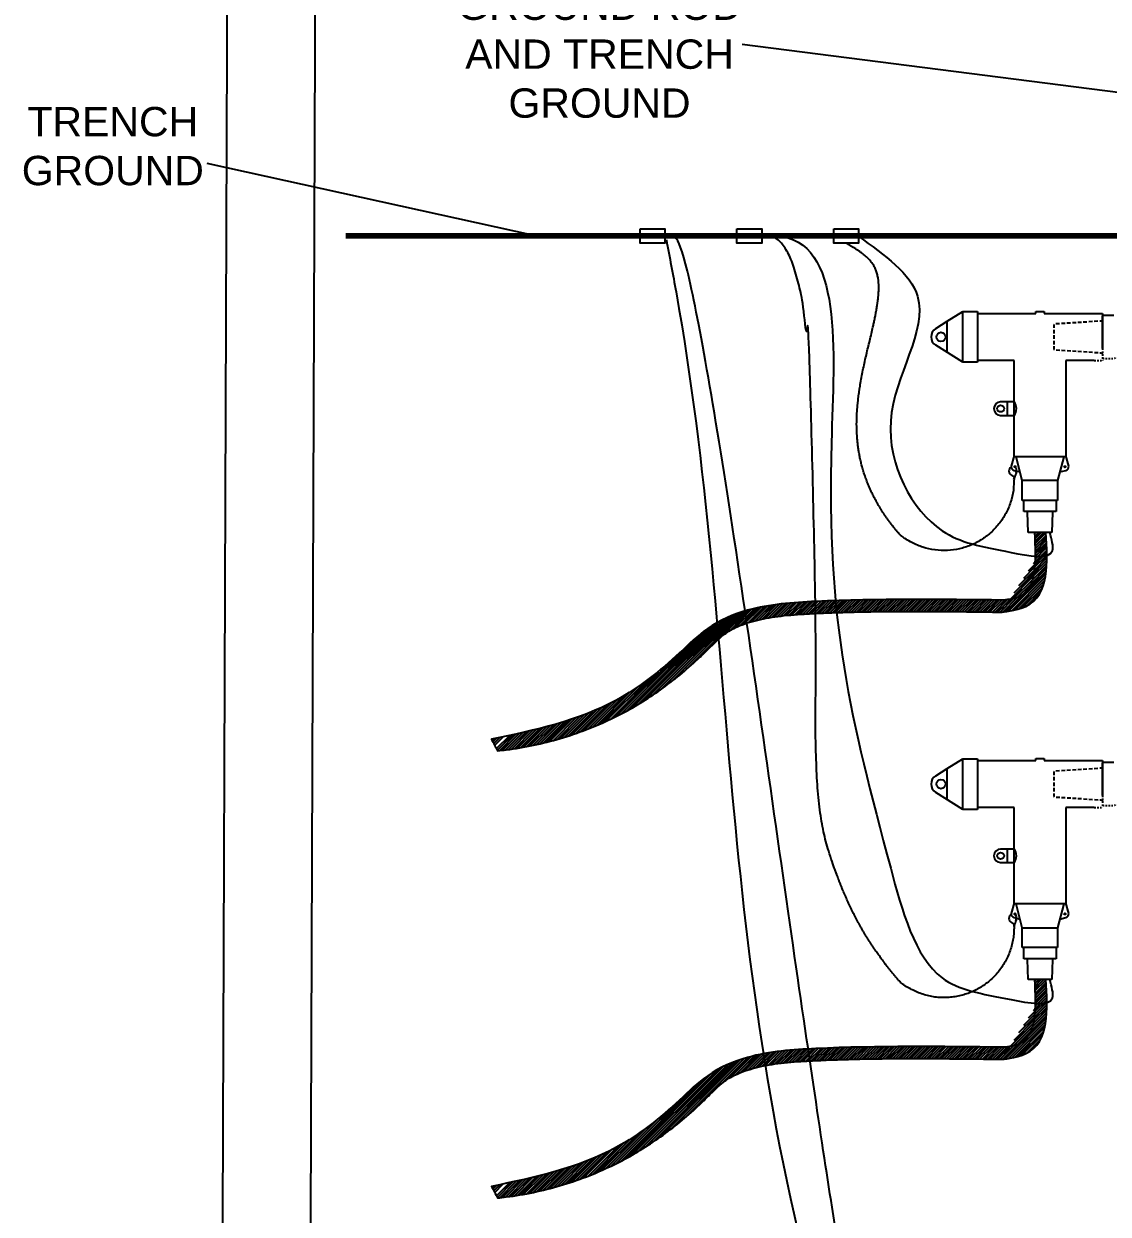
# Model space of a CAD drawing. Header units: feet. Extents: x -689 to 11593, y -511 to 1546.
# Drawn here: x 1526.6 to 1600.5, y 182.1 to 263.2 of the extents above; entities that cross this region are included whole.
import ezdxf

# ---------------------------------------------------------------- set-up
doc = ezdxf.new("R2010")
doc.units = ezdxf.units.FT
doc.header["$MEASUREMENT"] = 0
doc.linetypes.add('HIDDEN', pattern=[0.375, 0.25, -0.125])
for name, color, linetype in [('CABLE', 2, 'Continuous'), ('E-DETL', 7, 'Continuous'), ('E-EQPM-ENCL', 8, 'Continuous'), ('E-EQPM-HRDW', 16, 'Continuous'), ('E-GRND', 3, 'Continuous'), ('G-TEXT', 7, 'Continuous')]:
    doc.layers.add(name, color=color, linetype=linetype)
doc.layers.add('G-ANNO-NONPLOT', color=181, linetype='Continuous', plot=False)
doc.styles.add('NEI-A', font='arial.ttf')
pattern_1 = [(45, (-6020180.975488731, -2130859.753674123), (-0.08750446417183527, 0.08750446417183527), [])]
pattern_2 = [(45, (-6020180.975488731, -2130890.232746946), (-0.08750446417183527, 0.08750446417183527), [])]

msp = doc.modelspace()

# ---------------------------------------------------------------- hatches: boundary and pattern name
at = {"layer": 'G-ANNO-NONPLOT', "true_color": 0xf8d731}
h = msp.add_hatch(dxfattribs=at)
h.set_pattern_fill('ANSI31', color=40, scale=0.9900000000000001)
h.set_pattern_definition(pattern_1)
edge = h.paths.add_edge_path()
edge.add_arc((1594.592562621459, 230.7346349619329), 3.371146855893491, 285.8633962950907, 300.136237764928)
edge.add_spline(control_points=[(1596.285073254257, 227.8191523463465), (1596.374553921632, 226.0011328938417), (1596.317898937501, 223.3675587112084), (1593.22839052882, 223.131291358266), (1593.22839052882, 223.131291358266)], knot_values=[83.43145569272993, 83.43145569272993, 83.43145569272993, 83.43145569272993, 87.87574356637529, 89.95647029016055, 89.95647029016055, 89.95647029016055, 89.95647029016055], weights=[1, 1, 1, 1, 1], degree=3, periodic=0)
edge.add_spline(control_points=[(1593.22839052882, 223.131291358266), (1592.816317945719, 223.1365780015476), (1592.404703182168, 223.1418586438522), (1589.932204023004, 223.1722069070674), (1587.882328579202, 223.1915512438864), (1584.82432989683, 223.1694118743762), (1583.807798948139, 223.1535212574527), (1582.287127235904, 223.1117753759027), (1581.780923758633, 223.09487600578), (1580.769871994853, 223.0542624150403), (1580.262073072605, 223.0314581487328), (1579.149147492833, 222.9650803073309), (1578.54998447001, 222.9155328939669), (1577.437484904192, 222.7682674643584), (1576.921507413499, 222.6735197613016), (1575.934831897728, 222.4189925906248), (1575.477552006952, 222.2613230948336), (1574.928059355356, 222.001002298668), (1574.777862342075, 221.9197864960879), (1574.503735053353, 221.7505846684799), (1574.385277420282, 221.6667746603489), (1574.100969449617, 221.4395314487629), (1573.939474441111, 221.2962302416563), (1573.587754434906, 220.9640597742982), (1573.397662252188, 220.7753278636374), (1572.981912043877, 220.3645881377161), (1572.751308329403, 220.1399245681241), (1571.722637889907, 219.1803035340272), (1570.876481902786, 218.4835612182505), (1569.08492610883, 217.2076638359576), (1568.135970876552, 216.627774794586), (1566.425862414762, 215.7516043744981), (1565.684158220887, 215.4202313572168), (1563.754455598071, 214.6757901101373), (1562.545170876198, 214.3177802674472), (1560.701921455562, 213.929895977024), (1560.082607646473, 213.8254847745411), (1559.263977153227, 213.7218958628364), (1559.066899240948, 213.6997318901122), (1558.869950233027, 213.6801402228884)], knot_values=[0, 0, 0, 0, 1.248940863479177, 1.248940863479177, 7.510492271591446, 7.510492271591446, 10.64126797564758, 10.64126797564758, 12.20665582767566, 12.20665582767566, 13.77204367970373, 13.77204367970373, 15.77184317922644, 15.77184317922644, 17.66237193590699, 17.66237193590699, 19.55290069258755, 19.55290069258755, 20.34553650617276, 20.34553650617276, 21.13817231975798, 21.13817231975798, 21.99962579107284, 21.99962579107284, 22.86179158790927, 22.86179158790927, 23.72395738474571, 23.72395738474571, 26.70471573263455, 26.70471573263455, 29.68547408052339, 29.68547408052339, 31.86214855415614, 31.86214855415614, 35.23481619579239, 35.23481619579239, 36.92115001661051, 36.92115001661051, 37.45383673220445, 37.45383673220445, 37.45383673220445, 37.45383673220445], weights=[1, 1, 1, 1, 1, 1, 1, 1, 1, 1, 1, 1, 1, 1, 1, 1, 1, 1, 1, 1, 1, 1, 1, 1, 1, 1, 1, 1, 1, 1, 1, 1, 1, 1, 1, 1, 1, 1, 1, 1], degree=3, periodic=0)
edge.add_spline(control_points=[(1558.869950233027, 213.6801402228884), (1558.732120259665, 213.9405574896373), (1558.594290288165, 214.2009747563861), (1558.456460316665, 214.4613920222037)], knot_values=[37.45383673220445, 37.45383673220445, 37.45383673220445, 37.45383673220445, 38.45383673220445, 38.45383673220445, 38.45383673220445, 38.45383673220445], weights=[1, 1, 1, 1], degree=3, periodic=0)
edge.add_spline(control_points=[(1558.456460316665, 214.4613920222037), (1561.417939642444, 215.0901436912827), (1566.163191942498, 216.0976081951521), (1570.620045376942, 219.6580545012839), (1573.236960186623, 222.2355460347608), (1576.410556741059, 223.6113238907419), (1583.253351839259, 224.0776185905561), (1589.087216956541, 224.0032619358972), (1593.349758219905, 223.9489328931086)], knot_values=[38.45383673220445, 38.45383673220445, 38.45383673220445, 38.45383673220445, 47.46530847609966, 52.8931430027568, 55.44213900193881, 58.48591759060378, 63.24841332338417, 76.16766898730667, 76.16766898730667, 76.16766898730667, 76.16766898730667], weights=[1, 1, 1, 1, 1, 1, 1, 1, 1], degree=3, periodic=0)
edge.add_spline(control_points=[(1593.349758219905, 223.9489328931086), (1593.716311602853, 223.9922929061577), (1595.378428309225, 224.1889065667056), (1595.549261206761, 225.9460506043397), (1595.514047913253, 227.4918744126335)], knot_values=[76.16766898730667, 76.16766898730667, 76.16766898730667, 76.16766898730667, 77.22583108524645, 80.96584840572132, 80.96584840572132, 80.96584840572132, 80.96584840572132], weights=[1, 1, 1, 1, 1], degree=3, periodic=0)
edge = h.paths.add_edge_path()
edge.add_spline(control_points=[(1595.514047912322, 227.4918744126335), (1595.506010693498, 227.8446992738172), (1595.489202101715, 228.206702798605), (1595.472393510863, 228.568706322927)], knot_values=[80.96584840608911, 80.96584840608911, 80.96584840608911, 80.96584840608911, 81.81948456108434, 81.81948456108434, 81.81948456108434, 81.81948456108434], weights=[1, 1, 1, 1], degree=3, periodic=0)
edge.add_spline(control_points=[(1595.472393510863, 228.568706322927), (1595.547714014538, 228.568706322927), (1595.623034518212, 228.568706322927), (1595.698355021887, 228.568706322927)], knot_values=[81.81948456108434, 81.81948456108434, 81.81948456108434, 81.81948456108434, 82.11226807174496, 82.11226807174496, 82.11226807174496, 82.11226807174496], weights=[1, 1, 1, 1], degree=3, periodic=0)
edge.add_spline(control_points=[(1595.698355021887, 228.568706322927), (1595.777017208748, 228.568706322927), (1595.855679394677, 228.568706322927), (1595.93434158247, 228.568706322927)], knot_values=[82.11226807174496, 82.11226807174496, 82.11226807174496, 82.11226807174496, 82.4180412693049, 82.4180412693049, 82.4180412693049, 82.4180412693049], weights=[1, 1, 1, 1], degree=3, periodic=0)
edge.add_spline(control_points=[(1595.93434158247, 228.568706322927), (1595.973672676831, 228.568706322927), (1596.013003770262, 228.568706322927), (1596.052334862761, 228.568706322927)], knot_values=[82.4180412693049, 82.4180412693049, 82.4180412693049, 82.4180412693049, 82.57092786788061, 82.57092786788061, 82.57092786788061, 82.57092786788061], weights=[1, 1, 1, 1], degree=3, periodic=0)
edge.add_spline(control_points=[(1596.052334862761, 228.568706322927), (1596.084120643325, 228.568706322927), (1596.115906422958, 228.568706322927), (1596.147692204453, 228.568706322927)], knot_values=[82.57092786788061, 82.57092786788061, 82.57092786788061, 82.57092786788061, 82.69448456108434, 82.69448456108434, 82.69448456108434, 82.69448456108434], weights=[1, 1, 1, 1], degree=3, periodic=0)
edge.add_spline(control_points=[(1596.147692204453, 228.568706322927), (1596.163770745508, 228.568706322927), (1596.179849285632, 228.568706322927), (1596.195927826688, 228.568706322927)], knot_values=[82.69448456108434, 82.69448456108434, 82.69448456108434, 82.69448456108434, 82.75698456108434, 82.75698456108434, 82.75698456108434, 82.75698456108434], weights=[1, 1, 1, 1], degree=3, periodic=0)
edge.add_spline(control_points=[(1596.195927826688, 228.568706322927), (1596.203967096284, 228.568706322927), (1596.212006367743, 228.568706322927), (1596.220045637339, 228.568706322927)], knot_values=[82.75698456108434, 82.75698456108434, 82.75698456108434, 82.75698456108434, 82.78823456108434, 82.78823456108434, 82.78823456108434, 82.78823456108434], weights=[1, 1, 1, 1], degree=3, periodic=0)
edge.add_spline(control_points=[(1596.220045637339, 228.568706322927), (1596.224065274, 228.568706322927), (1596.228084908798, 228.568706322927), (1596.232104543597, 228.568706322927)], knot_values=[82.78823456108434, 82.78823456108434, 82.78823456108434, 82.78823456108434, 82.80385956108434, 82.80385956108434, 82.80385956108434, 82.80385956108434], weights=[1, 1, 1, 1], degree=3, periodic=0)
edge.add_spline(control_points=[(1596.244161976501, 228.568706322927), (1596.244162467308, 228.568706322927), (1596.244162958115, 228.568706322927), (1596.244163448922, 228.568706322927), (1596.258002271876, 228.3202887540683), (1596.272751913406, 228.0694906353019), (1596.285073254257, 227.8191523463465)], knot_values=[82.8194826537357, 82.8194826537357, 82.8194826537357, 82.8194826537357, 82.81948456108434, 82.81948456108434, 82.81948456108434, 83.43145569272993, 83.43145569272993, 83.43145569272993, 83.43145569272993], weights=[1, 1, 1, 1, 1, 1, 1], degree=3, periodic=0)
edge.add_spline(control_points=[(1596.285073254257, 227.8191523463465), (1596.374553921632, 226.0011328938417), (1596.317898937501, 223.3675587112084), (1593.22839052882, 223.131291358266), (1593.22839052882, 223.131291358266)], knot_values=[83.43145569272993, 83.43145569272993, 83.43145569272993, 83.43145569272993, 87.87574356637529, 89.95647029016055, 89.95647029016055, 89.95647029016055, 89.95647029016055], weights=[1, 1, 1, 1, 1], degree=3, periodic=0)
edge.add_arc((1594.592562621459, 230.7346349619329), 3.371146855971749, 285.8633962778754, 300.13623776492796, ccw=False)
h = msp.add_hatch(dxfattribs=at)
h.set_pattern_fill('ANSI31', color=40, scale=0.9900000000000001)
h.set_pattern_definition(pattern_1)
edge = h.paths.add_edge_path()
edge.add_spline(control_points=[(1596.285073254257, 227.8191523463465), (1596.374553921632, 226.0011328938417), (1596.317898937501, 223.3675587112084), (1593.22839052882, 223.131291358266), (1593.22839052882, 223.131291358266)], knot_values=[83.43145569272993, 83.43145569272993, 83.43145569272993, 83.43145569272993, 87.87574356637529, 89.95647029016055, 89.95647029016055, 89.95647029016055, 89.95647029016055], weights=[1, 1, 1, 1, 1], degree=3, periodic=0)
edge.add_spline(control_points=[(1593.22839052882, 223.131291358266), (1592.816317945719, 223.1365780015476), (1592.404703182168, 223.1418586438522), (1589.932204023004, 223.1722069070674), (1587.882328579202, 223.1915512438864), (1584.82432989683, 223.1694118743762), (1583.807798948139, 223.1535212574527), (1582.287127235904, 223.1117753759027), (1581.780923758633, 223.09487600578), (1580.769871994853, 223.0542624150403), (1580.262073072605, 223.0314581487328), (1579.149147492833, 222.9650803073309), (1578.54998447001, 222.9155328939669), (1577.437484904192, 222.7682674643584), (1576.921507413499, 222.6735197613016), (1575.934831897728, 222.4189925906248), (1575.477552006952, 222.2613230948336), (1574.928059355356, 222.001002298668), (1574.777862342075, 221.9197864960879), (1574.503735053353, 221.7505846684799), (1574.385277420282, 221.6667746603489), (1574.100969449617, 221.4395314487629), (1573.939474441111, 221.2962302416563), (1573.587754434906, 220.9640597742982), (1573.397662252188, 220.7753278636374), (1572.981912043877, 220.3645881377161), (1572.751308329403, 220.1399245681241), (1571.722637889907, 219.1803035340272), (1570.876481902786, 218.4835612182505), (1569.08492610883, 217.2076638359576), (1568.135970876552, 216.627774794586), (1566.425862414762, 215.7516043744981), (1565.684158220887, 215.4202313572168), (1563.754455598071, 214.6757901101373), (1562.545170876198, 214.3177802674472), (1560.701921455562, 213.929895977024), (1560.082607646473, 213.8254847745411), (1559.263977153227, 213.7218958628364), (1559.066899240948, 213.6997318901122), (1558.869950233027, 213.6801402228884)], knot_values=[0, 0, 0, 0, 1.248940863479177, 1.248940863479177, 7.510492271591446, 7.510492271591446, 10.64126797564758, 10.64126797564758, 12.20665582767566, 12.20665582767566, 13.77204367970373, 13.77204367970373, 15.77184317922644, 15.77184317922644, 17.66237193590699, 17.66237193590699, 19.55290069258755, 19.55290069258755, 20.34553650617276, 20.34553650617276, 21.13817231975798, 21.13817231975798, 21.99962579107284, 21.99962579107284, 22.86179158790927, 22.86179158790927, 23.72395738474571, 23.72395738474571, 26.70471573263455, 26.70471573263455, 29.68547408052339, 29.68547408052339, 31.86214855415614, 31.86214855415614, 35.23481619579239, 35.23481619579239, 36.92115001661051, 36.92115001661051, 37.45383673220445, 37.45383673220445, 37.45383673220445, 37.45383673220445], weights=[1, 1, 1, 1, 1, 1, 1, 1, 1, 1, 1, 1, 1, 1, 1, 1, 1, 1, 1, 1, 1, 1, 1, 1, 1, 1, 1, 1, 1, 1, 1, 1, 1, 1, 1, 1, 1, 1, 1, 1], degree=3, periodic=0)
edge.add_spline(control_points=[(1558.869950233027, 213.6801402228884), (1558.732120259665, 213.9405574896373), (1558.594290288165, 214.2009747563861), (1558.456460316665, 214.4613920222037)], knot_values=[37.45383673220445, 37.45383673220445, 37.45383673220445, 37.45383673220445, 38.45383673220445, 38.45383673220445, 38.45383673220445, 38.45383673220445], weights=[1, 1, 1, 1], degree=3, periodic=0)
edge.add_spline(control_points=[(1558.456460316665, 214.4613920222037), (1561.417939642444, 215.0901436912827), (1566.163191942498, 216.0976081951521), (1570.620045376942, 219.6580545012839), (1573.225417477079, 222.2470849514939), (1576.410556741059, 223.6113238907419), (1583.253351839259, 224.0776185905561), (1589.087216956541, 224.0032619358972), (1593.349758219905, 223.9489328931086)], knot_values=[38.45383673220445, 38.45383673220445, 38.45383673220445, 38.45383673220445, 47.46530847609966, 52.8931430027568, 55.44213900193881, 58.48591759060378, 63.24841332338417, 76.16766898730667, 76.16766898730667, 76.16766898730667, 76.16766898730667], weights=[1, 1, 1, 1, 1, 1, 1, 1, 1], degree=3, periodic=0)
edge.add_spline(control_points=[(1593.349758219905, 223.9489328931086), (1593.716311602853, 223.9922929061577), (1595.378428309225, 224.1889065667056), (1595.549261206761, 225.9460506043397), (1595.514047912322, 227.4918744126335)], knot_values=[76.16766898730667, 76.16766898730667, 76.16766898730667, 76.16766898730667, 77.22583108524645, 80.96584840608911, 80.96584840608911, 80.96584840608911, 80.96584840608911], weights=[1, 1, 1, 1, 1], degree=3, periodic=0)
edge.add_arc((1594.592562621459, 230.7346349619329), 3.371146855908663, 285.8633962778754, 300.136237764928)
h = msp.add_hatch(dxfattribs=at)
h.set_pattern_fill('ANSI31', color=40, scale=0.9900000000000001)
h.set_pattern_definition(pattern_2)
edge = h.paths.add_edge_path()
edge.add_arc((1594.592562621459, 200.2555621387437), 3.371146855893491, 285.8633962950907, 300.136237764928)
edge.add_spline(control_points=[(1596.285073254257, 197.3400795231573), (1596.374553921632, 195.5220600706525), (1596.317898937501, 192.8884858880192), (1593.22839052882, 192.6522185350768), (1593.22839052882, 192.6522185350768)], knot_values=[83.43145569272993, 83.43145569272993, 83.43145569272993, 83.43145569272993, 87.87574356637529, 89.95647029016055, 89.95647029016055, 89.95647029016055, 89.95647029016055], weights=[1, 1, 1, 1, 1], degree=3, periodic=0)
edge.add_spline(control_points=[(1593.22839052882, 192.6522185350768), (1592.816317945719, 192.6575051783584), (1592.404703182168, 192.662785820663), (1589.932204023004, 192.6931340838782), (1587.882328579202, 192.7124784206972), (1584.82432989683, 192.690339051187), (1583.807798948139, 192.6744484342635), (1582.287127235904, 192.6327025527135), (1581.780923758633, 192.6158031825908), (1580.769871994853, 192.5751895918511), (1580.262073072605, 192.5523853255436), (1579.149147492833, 192.4860074841417), (1578.54998447001, 192.4364600707777), (1577.437484904192, 192.2891946411692), (1576.921507413499, 192.1944469381124), (1575.934831897728, 191.9399197674356), (1575.477552006952, 191.7822502716444), (1574.928059355356, 191.5219294754788), (1574.777862342075, 191.4407136728987), (1574.503735053353, 191.2715118452907), (1574.385277420282, 191.1877018371597), (1574.100969449617, 190.9604586255737), (1573.939474441111, 190.8171574184671), (1573.587754434906, 190.484986951109), (1573.397662252188, 190.2962550404482), (1572.981912043877, 189.8855153145269), (1572.751308329403, 189.6608517449349), (1571.722637889907, 188.701230710838), (1570.876481902786, 188.0044883950613), (1569.08492610883, 186.7285910127684), (1568.135970876552, 186.1487019713968), (1566.425862414762, 185.2725315513089), (1565.684158220887, 184.9411585340276), (1563.754455598071, 184.1967172869481), (1562.545170876198, 183.838707444258), (1560.701921455562, 183.4508231538348), (1560.082607646473, 183.3464119513519), (1559.263977153227, 183.2428230396472), (1559.066899240948, 183.220659066923), (1558.869950233027, 183.2010673996992)], knot_values=[0, 0, 0, 0, 1.248940863479177, 1.248940863479177, 7.510492271591446, 7.510492271591446, 10.64126797564758, 10.64126797564758, 12.20665582767566, 12.20665582767566, 13.77204367970373, 13.77204367970373, 15.77184317922644, 15.77184317922644, 17.66237193590699, 17.66237193590699, 19.55290069258755, 19.55290069258755, 20.34553650617276, 20.34553650617276, 21.13817231975798, 21.13817231975798, 21.99962579107284, 21.99962579107284, 22.86179158790927, 22.86179158790927, 23.72395738474571, 23.72395738474571, 26.70471573263455, 26.70471573263455, 29.68547408052339, 29.68547408052339, 31.86214855415614, 31.86214855415614, 35.23481619579239, 35.23481619579239, 36.92115001661051, 36.92115001661051, 37.45383673220445, 37.45383673220445, 37.45383673220445, 37.45383673220445], weights=[1, 1, 1, 1, 1, 1, 1, 1, 1, 1, 1, 1, 1, 1, 1, 1, 1, 1, 1, 1, 1, 1, 1, 1, 1, 1, 1, 1, 1, 1, 1, 1, 1, 1, 1, 1, 1, 1, 1, 1], degree=3, periodic=0)
edge.add_spline(control_points=[(1558.869950233027, 183.2010673996992), (1558.732120259665, 183.4614846664481), (1558.594290288165, 183.7219019331969), (1558.456460316665, 183.9823191990145)], knot_values=[37.45383673220445, 37.45383673220445, 37.45383673220445, 37.45383673220445, 38.45383673220445, 38.45383673220445, 38.45383673220445, 38.45383673220445], weights=[1, 1, 1, 1], degree=3, periodic=0)
edge.add_spline(control_points=[(1558.456460316665, 183.9823191990145), (1561.417939642444, 184.6110708680935), (1566.163191942498, 185.6185353719629), (1570.620045376942, 189.1789816780947), (1573.236960186623, 191.7564732115716), (1576.410556741059, 193.1322510675527), (1583.253351839259, 193.5985457673669), (1589.087216956541, 193.524189112708), (1593.349758219905, 193.4698600699194)], knot_values=[38.45383673220445, 38.45383673220445, 38.45383673220445, 38.45383673220445, 47.46530847609966, 52.8931430027568, 55.44213900193881, 58.48591759060378, 63.24841332338417, 76.16766898730667, 76.16766898730667, 76.16766898730667, 76.16766898730667], weights=[1, 1, 1, 1, 1, 1, 1, 1, 1], degree=3, periodic=0)
edge.add_spline(control_points=[(1593.349758219905, 193.4698600699194), (1593.716311602853, 193.5132200829685), (1595.378428309225, 193.7098337435164), (1595.549261206761, 195.4669777811505), (1595.514047913253, 197.0128015894443)], knot_values=[76.16766898730667, 76.16766898730667, 76.16766898730667, 76.16766898730667, 77.22583108524645, 80.96584840572132, 80.96584840572132, 80.96584840572132, 80.96584840572132], weights=[1, 1, 1, 1, 1], degree=3, periodic=0)
edge = h.paths.add_edge_path()
edge.add_spline(control_points=[(1595.514047912322, 197.0128015894443), (1595.506010693498, 197.365626450628), (1595.489202101715, 197.7276299754158), (1595.472393510863, 198.0896334997378)], knot_values=[80.96584840608911, 80.96584840608911, 80.96584840608911, 80.96584840608911, 81.81948456108434, 81.81948456108434, 81.81948456108434, 81.81948456108434], weights=[1, 1, 1, 1], degree=3, periodic=0)
edge.add_spline(control_points=[(1595.472393510863, 198.0896334997378), (1595.547714014538, 198.0896334997378), (1595.623034518212, 198.0896334997378), (1595.698355021887, 198.0896334997378)], knot_values=[81.81948456108434, 81.81948456108434, 81.81948456108434, 81.81948456108434, 82.11226807174496, 82.11226807174496, 82.11226807174496, 82.11226807174496], weights=[1, 1, 1, 1], degree=3, periodic=0)
edge.add_spline(control_points=[(1595.698355021887, 198.0896334997378), (1595.777017208748, 198.0896334997378), (1595.855679394677, 198.0896334997378), (1595.93434158247, 198.0896334997378)], knot_values=[82.11226807174496, 82.11226807174496, 82.11226807174496, 82.11226807174496, 82.4180412693049, 82.4180412693049, 82.4180412693049, 82.4180412693049], weights=[1, 1, 1, 1], degree=3, periodic=0)
edge.add_spline(control_points=[(1595.93434158247, 198.0896334997378), (1595.973672676831, 198.0896334997378), (1596.013003770262, 198.0896334997378), (1596.052334862761, 198.0896334997378)], knot_values=[82.4180412693049, 82.4180412693049, 82.4180412693049, 82.4180412693049, 82.57092786788061, 82.57092786788061, 82.57092786788061, 82.57092786788061], weights=[1, 1, 1, 1], degree=3, periodic=0)
edge.add_spline(control_points=[(1596.052334862761, 198.0896334997378), (1596.084120643325, 198.0896334997378), (1596.115906422958, 198.0896334997378), (1596.147692204453, 198.0896334997378)], knot_values=[82.57092786788061, 82.57092786788061, 82.57092786788061, 82.57092786788061, 82.69448456108434, 82.69448456108434, 82.69448456108434, 82.69448456108434], weights=[1, 1, 1, 1], degree=3, periodic=0)
edge.add_spline(control_points=[(1596.147692204453, 198.0896334997378), (1596.163770745508, 198.0896334997378), (1596.179849285632, 198.0896334997378), (1596.195927826688, 198.0896334997378)], knot_values=[82.69448456108434, 82.69448456108434, 82.69448456108434, 82.69448456108434, 82.75698456108434, 82.75698456108434, 82.75698456108434, 82.75698456108434], weights=[1, 1, 1, 1], degree=3, periodic=0)
edge.add_spline(control_points=[(1596.195927826688, 198.0896334997378), (1596.203967096284, 198.0896334997378), (1596.212006367743, 198.0896334997378), (1596.220045637339, 198.0896334997378)], knot_values=[82.75698456108434, 82.75698456108434, 82.75698456108434, 82.75698456108434, 82.78823456108434, 82.78823456108434, 82.78823456108434, 82.78823456108434], weights=[1, 1, 1, 1], degree=3, periodic=0)
edge.add_spline(control_points=[(1596.220045637339, 198.0896334997378), (1596.224065274, 198.0896334997378), (1596.228084908798, 198.0896334997378), (1596.232104543597, 198.0896334997378)], knot_values=[82.78823456108434, 82.78823456108434, 82.78823456108434, 82.78823456108434, 82.80385956108434, 82.80385956108434, 82.80385956108434, 82.80385956108434], weights=[1, 1, 1, 1], degree=3, periodic=0)
edge.add_spline(control_points=[(1596.244161976501, 198.0896334997378), (1596.244162467308, 198.0896334997378), (1596.244162958115, 198.0896334997378), (1596.244163448922, 198.0896334997378), (1596.258002271876, 197.8412159308791), (1596.272751913406, 197.5904178121127), (1596.285073254257, 197.3400795231573)], knot_values=[82.8194826537357, 82.8194826537357, 82.8194826537357, 82.8194826537357, 82.81948456108434, 82.81948456108434, 82.81948456108434, 83.43145569272993, 83.43145569272993, 83.43145569272993, 83.43145569272993], weights=[1, 1, 1, 1, 1, 1, 1], degree=3, periodic=0)
edge.add_spline(control_points=[(1596.285073254257, 197.3400795231573), (1596.374553921632, 195.5220600706525), (1596.317898937501, 192.8884858880192), (1593.22839052882, 192.6522185350768), (1593.22839052882, 192.6522185350768)], knot_values=[83.43145569272993, 83.43145569272993, 83.43145569272993, 83.43145569272993, 87.87574356637529, 89.95647029016055, 89.95647029016055, 89.95647029016055, 89.95647029016055], weights=[1, 1, 1, 1, 1], degree=3, periodic=0)
edge.add_arc((1594.592562621459, 200.2555621387437), 3.371146855971749, 285.8633962778754, 300.13623776492796, ccw=False)
h = msp.add_hatch(dxfattribs=at)
h.set_pattern_fill('ANSI31', color=40, scale=0.9900000000000001)
h.set_pattern_definition(pattern_2)
edge = h.paths.add_edge_path()
edge.add_spline(control_points=[(1596.285073254257, 197.3400795231573), (1596.374553921632, 195.5220600706525), (1596.317898937501, 192.8884858880192), (1593.22839052882, 192.6522185350768), (1593.22839052882, 192.6522185350768)], knot_values=[83.43145569272993, 83.43145569272993, 83.43145569272993, 83.43145569272993, 87.87574356637529, 89.95647029016055, 89.95647029016055, 89.95647029016055, 89.95647029016055], weights=[1, 1, 1, 1, 1], degree=3, periodic=0)
edge.add_spline(control_points=[(1593.22839052882, 192.6522185350768), (1592.816317945719, 192.6575051783584), (1592.404703182168, 192.662785820663), (1589.932204023004, 192.6931340838782), (1587.882328579202, 192.7124784206972), (1584.82432989683, 192.690339051187), (1583.807798948139, 192.6744484342635), (1582.287127235904, 192.6327025527135), (1581.780923758633, 192.6158031825908), (1580.769871994853, 192.5751895918511), (1580.262073072605, 192.5523853255436), (1579.149147492833, 192.4860074841417), (1578.54998447001, 192.4364600707777), (1577.437484904192, 192.2891946411692), (1576.921507413499, 192.1944469381124), (1575.934831897728, 191.9399197674356), (1575.477552006952, 191.7822502716444), (1574.928059355356, 191.5219294754788), (1574.777862342075, 191.4407136728987), (1574.503735053353, 191.2715118452907), (1574.385277420282, 191.1877018371597), (1574.100969449617, 190.9604586255737), (1573.939474441111, 190.8171574184671), (1573.587754434906, 190.484986951109), (1573.397662252188, 190.2962550404482), (1572.981912043877, 189.8855153145269), (1572.751308329403, 189.6608517449349), (1571.722637889907, 188.701230710838), (1570.876481902786, 188.0044883950613), (1569.08492610883, 186.7285910127684), (1568.135970876552, 186.1487019713968), (1566.425862414762, 185.2725315513089), (1565.684158220887, 184.9411585340276), (1563.754455598071, 184.1967172869481), (1562.545170876198, 183.838707444258), (1560.701921455562, 183.4508231538348), (1560.082607646473, 183.3464119513519), (1559.263977153227, 183.2428230396472), (1559.066899240948, 183.220659066923), (1558.869950233027, 183.2010673996992)], knot_values=[0, 0, 0, 0, 1.248940863479177, 1.248940863479177, 7.510492271591446, 7.510492271591446, 10.64126797564758, 10.64126797564758, 12.20665582767566, 12.20665582767566, 13.77204367970373, 13.77204367970373, 15.77184317922644, 15.77184317922644, 17.66237193590699, 17.66237193590699, 19.55290069258755, 19.55290069258755, 20.34553650617276, 20.34553650617276, 21.13817231975798, 21.13817231975798, 21.99962579107284, 21.99962579107284, 22.86179158790927, 22.86179158790927, 23.72395738474571, 23.72395738474571, 26.70471573263455, 26.70471573263455, 29.68547408052339, 29.68547408052339, 31.86214855415614, 31.86214855415614, 35.23481619579239, 35.23481619579239, 36.92115001661051, 36.92115001661051, 37.45383673220445, 37.45383673220445, 37.45383673220445, 37.45383673220445], weights=[1, 1, 1, 1, 1, 1, 1, 1, 1, 1, 1, 1, 1, 1, 1, 1, 1, 1, 1, 1, 1, 1, 1, 1, 1, 1, 1, 1, 1, 1, 1, 1, 1, 1, 1, 1, 1, 1, 1, 1], degree=3, periodic=0)
edge.add_spline(control_points=[(1558.869950233027, 183.2010673996992), (1558.732120259665, 183.4614846664481), (1558.594290288165, 183.7219019331969), (1558.456460316665, 183.9823191990145)], knot_values=[37.45383673220445, 37.45383673220445, 37.45383673220445, 37.45383673220445, 38.45383673220445, 38.45383673220445, 38.45383673220445, 38.45383673220445], weights=[1, 1, 1, 1], degree=3, periodic=0)
edge.add_spline(control_points=[(1558.456460316665, 183.9823191990145), (1561.417939642444, 184.6110708680935), (1566.163191942498, 185.6185353719629), (1570.620045376942, 189.1789816780947), (1573.225417477079, 191.7680121283047), (1576.410556741059, 193.1322510675527), (1583.253351839259, 193.5985457673669), (1589.087216956541, 193.524189112708), (1593.349758219905, 193.4698600699194)], knot_values=[38.45383673220445, 38.45383673220445, 38.45383673220445, 38.45383673220445, 47.46530847609966, 52.8931430027568, 55.44213900193881, 58.48591759060378, 63.24841332338417, 76.16766898730667, 76.16766898730667, 76.16766898730667, 76.16766898730667], weights=[1, 1, 1, 1, 1, 1, 1, 1, 1], degree=3, periodic=0)
edge.add_spline(control_points=[(1593.349758219905, 193.4698600699194), (1593.716311602853, 193.5132200829685), (1595.378428309225, 193.7098337435164), (1595.549261206761, 195.4669777811505), (1595.514047912322, 197.0128015894443)], knot_values=[76.16766898730667, 76.16766898730667, 76.16766898730667, 76.16766898730667, 77.22583108524645, 80.96584840608911, 80.96584840608911, 80.96584840608911, 80.96584840608911], weights=[1, 1, 1, 1, 1], degree=3, periodic=0)
edge.add_arc((1594.592562621459, 200.2555621387437), 3.371146855908663, 285.8633962778754, 300.136237764928)

# ---------------------------------------------------------------- linework, layer by layer
at = {"layer": 'CABLE'}
for points in [[(1568.580987804569, 249.2505772565491), (1570.279932918027, 249.2505772565491), (1570.279932918027, 248.2739705890417), (1568.580987804569, 248.2739705890417)], [(1575.180987527594, 249.2524865777232), (1576.879932641052, 249.2524865777232), (1576.879932641052, 248.2758799097501), (1575.180987527594, 248.2758799097501)], [(1581.780987527221, 249.2524865777232), (1583.479932640679, 249.2524865777232), (1583.479932640679, 248.2758799097501), (1581.780987527221, 248.2758799097501)]]:
    msp.add_lwpolyline(points, close=True, dxfattribs=at)
at = {"layer": 'CABLE', "const_width": 0.3821400000000001}
msp.add_lwpolyline([(1548.513147974387, 248.7754357242957), (1658.692193392664, 248.7754357242957)], dxfattribs=at)
at = {"layer": 'CABLE', "flags": 128}
for points in [[(1593.900308028795, 232.4623939120211), (1594.136067744344, 232.3002482857555), (1594.080823431723, 232.3113976921886), (1594.10827482678, 232.2830941034481), (1594.074673555791, 232.2900600847788), (1594.102137022652, 232.2617983822711), (1594.068523678929, 232.268722477369), (1594.09598714672, 232.2404607748613), (1594.062373802066, 232.2473848699592), (1594.089837269858, 232.2191231674515), (1594.0191842895, 232.2338524833322)], [(1593.900308028795, 201.9833210888319), (1594.136067744344, 201.8211754625663), (1594.080823431723, 201.8323248689994), (1594.10827482678, 201.8040212802589), (1594.074673555791, 201.8109872615896), (1594.102137022652, 201.7827255590819), (1594.068523678929, 201.7896496541798), (1594.09598714672, 201.7613879516721), (1594.062373802066, 201.76831204677), (1594.089837269858, 201.7400503442623), (1594.0191842895, 201.754779660143)]]:
    msp.add_lwpolyline(points, dxfattribs=at)
at = {"layer": 'CABLE'}
for centre, radius, start, end in [((1594.041577120312, 232.7450475553051), 0.3159905665009947, 120.3840937059814, 243.444311530446), ((1593.900386664085, 232.7655157013796), 0.3521175017524268, 339.1882974764708, 55.46745718433213), ((1594.041577120312, 202.2659747321159), 0.3159905665009947, 120.3840937059814, 243.444311530446), ((1593.900386664085, 202.2864428781904), 0.3521175017524268, 339.1882974764708, 55.46745718433213)]:
    msp.add_arc(centre, radius, start, end, dxfattribs=at)
for points in [[(1594.22952960059, 169.9964311029762), (1594.178388245404, 169.8607127442956), (1594.127246890217, 169.7249943837523), (1594.07610553503, 169.5892760250717), (1594.12659586221, 167.6798284184188), (1593.142543509603, 166.0427027633418), (1591.432616300881, 165.1914164572954), (1589.722689092159, 164.3401301512495), (1587.823240093887, 164.5417062677443), (1586.330069690943, 165.7329164054245), (1583.974353585392, 168.4170247986913), (1582.859496627003, 172.3803922291845), (1572.231069266796, 248.7222425146028), (1570.349424317479, 248.7063231952488), (1570.349424317479, 248.7063231952488), (1570.349424317479, 248.7063231952488), (1570.349424317479, 248.7063231952488)], [(1594.22952960059, 202.1613362738863), (1594.178388245404, 202.0256179142743), (1594.127246890217, 201.8898995555937), (1594.07610553503, 201.7541811950505), (1594.12659586221, 199.8447335883975), (1593.142543509603, 198.2076079342514), (1591.432616300881, 197.3563216282055), (1589.722689092159, 196.5050353221595), (1587.823240093887, 196.7066114395857), (1586.330069690943, 197.8978215763345), (1583.974353585392, 200.5819299696013), (1582.202360857278, 204.2499514725059), (1580.809784136713, 208.8197878850624), (1580.538927789778, 213.2864764817059), (1580.538927789778, 218.0238726949319), (1580.459632456303, 249.6288135554641), (1576.900226481259, 248.7593879085034)], [(1594.22952960059, 232.6404090970755), (1594.178388245404, 232.5046907383949), (1594.127246890217, 232.3689723787829), (1594.07610553503, 232.233254019171), (1594.12659586221, 230.323806412518), (1593.142543509603, 228.6866807574402), (1591.432616300881, 227.8353944513947), (1589.722689092159, 226.9841081453487), (1587.823240093887, 227.1856842618436), (1586.330069690943, 228.3768943995237), (1583.974353585392, 231.0610027927905), (1582.859496627003, 235.0243702242151), (1583.907052690163, 240.4258256051689), (1584.753330979496, 243.5791526846588), (1585.099818628281, 246.8375304639339), (1583.390930213034, 247.8329220451415), (1582.630460083485, 248.2758799102157)]]:
    msp.add_rational_spline(points, [1, 1, 1, 1, 0.8954432943061843, 0.8954432943061843, 1, 0.8954432943061843, 0.8954432943061843, 1, 1, 1, 1, 1, 1, 1, 1], degree=3, knots=[0, 0, 0, 0, 1, 1, 1, 2.135306856282624, 2.135306856282624, 2.135306856282624, 3.270613712565249, 3.270613712565249, 3.270613712565249, 12.08576887015512, 16.28711443644615, 19.32462900149759, 22.41150447855201, 24.88665349782872, 24.88665349782872, 24.88665349782872, 24.88665349782872], dxfattribs=at)
for points in [[(1593.228390529752, 223.1312913578004), (1592.816317945719, 223.1365780010819), (1592.404703181237, 223.1418586438522), (1589.932204023004, 223.1722069066018), (1587.882328579202, 223.1915512438864), (1584.824329897761, 223.1694118743762), (1583.807798948139, 223.1535212574527), (1582.287127235904, 223.1117753759027), (1581.780923757702, 223.0948760062456), (1580.769871994853, 223.0542624145746), (1580.262073073536, 223.0314581487328), (1579.149147491902, 222.9650803077966), (1578.54998447001, 222.9155328944325), (1577.437484905124, 222.7682674638927), (1576.92150741443, 222.6735197613016), (1575.934831898659, 222.4189925901592), (1575.477552007884, 222.261323094368), (1574.928059354424, 222.001002298668), (1574.777862342075, 221.9197864960879), (1574.503735054284, 221.7505846684799), (1574.385277420282, 221.6667746603489), (1574.100969448686, 221.4395314492285), (1573.939474441111, 221.2962302416563), (1573.587754435837, 220.9640597738326), (1573.397662252188, 220.7753278631717), (1572.981912042946, 220.3645881377161), (1572.751308329403, 220.1399245681241), (1571.722637889907, 219.1803035344929), (1570.876481901854, 218.4835612177849), (1569.084926109761, 217.2076638359576), (1568.135970875621, 216.627774794586), (1566.425862414762, 215.7516043744981), (1565.684158220887, 215.4202313572168), (1563.754455598071, 214.675790110603), (1562.545170877129, 214.3177802674472), (1560.701921455562, 213.9298959765583), (1560.082607645541, 213.8254847750068), (1559.263977153227, 213.7218958623707), (1559.066899240017, 213.6997318901122), (1558.869950233027, 213.6801402233541), (1558.732120260596, 213.9405574891716), (1558.594290288165, 214.2009747568518), (1558.456460315734, 214.4613920226693), (1561.417939642444, 215.0901436917484), (1566.163191942498, 216.0976081956178), (1570.620045376942, 219.6580545008183), (1573.225417476147, 222.2470849510282), (1576.410556741059, 223.6113238912076), (1583.253351839259, 224.0776185905561), (1589.087216956541, 224.0032619358972), (1593.349758218974, 223.9489328935742), (1593.716311603785, 223.9922929061577), (1595.674132740125, 224.2238857774064), (1595.562845211476, 226.6206647157669), (1595.472393510863, 228.5687063224614), (1595.72965015471, 228.5687063224614), (1595.986906802282, 228.5687063224614), (1596.244163449854, 228.5687063224614), (1596.358503272757, 226.5162180513144), (1596.607659202069, 223.389717864804), (1593.228390529752, 223.1312913578004), (1593.228390529752, 223.1312913578004)], [(1593.228390529752, 192.6522185355425), (1592.816317945719, 192.6575051788241), (1592.404703181237, 192.662785820663), (1589.932204023004, 192.6931340843439), (1587.882328579202, 192.7124784206972), (1584.824329897761, 192.690339051187), (1583.807798948139, 192.6744484342635), (1582.287127235904, 192.6327025527135), (1581.780923757702, 192.6158031821251), (1580.769871994853, 192.5751895923167), (1580.262073073536, 192.5523853255436), (1579.149147491902, 192.4860074836761), (1578.54998447001, 192.436460070312), (1577.437484905124, 192.2891946416348), (1576.92150741443, 192.1944469381124), (1575.934831898659, 191.9399197679013), (1575.477552007884, 191.7822502721101), (1574.928059354424, 191.5219294754788), (1574.777862342075, 191.4407136728987), (1574.503735054284, 191.2715118452907), (1574.385277420282, 191.1877018371597), (1574.100969448686, 190.960458625108), (1573.939474441111, 190.8171574184671), (1573.587754435837, 190.4849869515747), (1573.397662252188, 190.2962550409138), (1572.981912042946, 189.8855153145269), (1572.751308329403, 189.6608517449349), (1571.722637889907, 188.7012307103723), (1570.876481901854, 188.004488395527), (1569.084926109761, 186.7285910127684), (1568.135970875621, 186.1487019713968), (1566.425862414762, 185.2725315513089), (1565.684158220887, 184.9411585340276), (1563.754455598071, 184.1967172864825), (1562.545170877129, 183.838707444258), (1560.701921455562, 183.4508231543005), (1560.082607645541, 183.3464119508862), (1559.263977153227, 183.2428230401129), (1559.066899240017, 183.220659066923), (1558.869950233027, 183.2010673992336), (1558.732120260596, 183.4614846669137), (1558.594290288165, 183.7219019327313), (1558.456460315734, 183.9823191985488), (1561.417939642444, 184.6110708676279), (1566.163191942498, 185.6185353714973), (1570.620045376942, 189.1789816785604), (1573.225417476147, 191.7680121287704), (1576.410556741059, 193.1322510670871), (1583.253351839259, 193.5985457673669), (1589.087216956541, 193.524189112708), (1593.349758218974, 193.4698600694537), (1593.716311603785, 193.5132200829685), (1595.674132740125, 193.7448129542172), (1595.562845211476, 196.1415918916464), (1595.472393510863, 198.0896335002035), (1595.72965015471, 198.0896335002035), (1595.986906802282, 198.0896335002035), (1596.244163449854, 198.0896335002035), (1596.358503272757, 196.0371452290565), (1596.607659202069, 192.9106450416148), (1593.228390529752, 192.6522185355425), (1593.228390529752, 192.6522185355425)]]:
    msp.add_open_spline(points, degree=3, knots=[0, 0, 0, 0, 1.248940863479177, 1.248940863479177, 7.510492271591446, 7.510492271591446, 10.64126797564758, 10.64126797564758, 12.20665582767566, 12.20665582767566, 13.77204367970373, 13.77204367970373, 15.77184317922644, 15.77184317922644, 17.66237193590699, 17.66237193590699, 19.55290069258755, 19.55290069258755, 20.34553650617276, 20.34553650617276, 21.13817231975798, 21.13817231975798, 21.99962579107284, 21.99962579107284, 22.86179158790927, 22.86179158790927, 23.72395738474571, 23.72395738474571, 26.70471573263455, 26.70471573263455, 29.68547408052339, 29.68547408052339, 31.86214855415614, 31.86214855415614, 35.23481619579239, 35.23481619579239, 36.92115001661051, 36.92115001661051, 37.45383673220445, 37.45383673220445, 37.45383673220445, 38.45383673220445, 38.45383673220445, 38.45383673220445, 47.46530847609966, 52.8931430027568, 55.44213900193881, 58.48591759060378, 63.24841332338417, 76.16766898730667, 76.16766898730667, 76.16766898730667, 77.22583108524645, 81.81948456108434, 81.81948456108434, 81.81948456108434, 82.81948456108434, 82.81948456108434, 82.81948456108434, 87.87574356637529, 89.95647029016055, 89.95647029016055, 89.95647029016055, 89.95647029016055], dxfattribs=at)
at = {"layer": 'E-DETL'}
for p, q in [((1589.523566578515, 242.9537509749644), (1590.585717188194, 243.616849837359)), ((1590.585717188194, 240.1635182588361), (1590.585717188194, 243.616849837359)), ((1590.585717188194, 243.616849837359), (1591.574625764042, 243.616849837359)), ((1591.574625764042, 243.616849837359), (1591.574625764042, 240.1635182588361)), ((1591.574625764042, 243.4912741752341), (1595.559032600373, 243.4912741752341)), ((1595.559032600373, 243.4912741752341), (1595.559032600373, 243.6273038960062)), ((1595.559032600373, 243.6273038960062), (1596.129365997389, 243.6273038960062)), ((1596.129365997389, 243.6273038960062), (1596.129365997389, 243.4912741752341)), ((1596.129365997389, 243.4912741752341), (1600.113772870973, 243.4912741752341)), ((1600.113772870973, 243.4912741752341), (1600.113772870973, 241.1013817917556)), ((1588.737061743625, 242.4627373651601), (1589.523566578515, 242.9537509749644)), ((1589.523566578515, 240.8266169759445), (1589.523566578515, 242.9537509749644)), ((1590.585717188194, 240.1635182588361), (1588.737061743625, 241.317630731035)), ((1594.08089683298, 240.289093920961), (1591.574625764042, 240.289093920961)), ((1594.08089683298, 233.7172784730792), (1594.08089683298, 240.289093920961)), ((1599.55051284004, 240.289093920961), (1597.607501785271, 240.289093920961)), ((1597.607501785271, 240.289093920961), (1597.607501785271, 233.7172784730792)), ((1591.574625764042, 240.1635182588361), (1590.585717188194, 240.1635182588361)), ((1594.08089683298, 237.4611840513535), (1593.164900978096, 237.4611840513535)), ((1593.622898905538, 236.5451881969348), (1593.622898905538, 237.4611840513535)), ((1593.164900978096, 236.5451881969348), (1594.08089683298, 236.5451881969348)), ((1594.08089683298, 233.7989385859109), (1593.882079117, 233.0789456674829)), ((1597.607501785271, 233.7172784730792), (1594.08089683298, 233.7172784730792)), ((1594.640776060522, 232.0952799371444), (1594.222169469111, 233.7172784730792)), ((1597.466229147278, 233.7172784730792), (1597.047622574493, 232.0952799371444)), ((1597.80631950032, 233.0789456674829), (1597.607501785271, 233.7989385859109)), ((1594.075685435906, 232.7964004278183), (1594.489017824642, 232.6865216507576)), ((1597.047622574493, 232.0952799371444), (1594.640776060522, 232.0952799371444)), ((1594.640776060522, 230.7453412790783), (1594.640776060522, 232.0952799371444)), ((1597.047622574493, 232.0952799371444), (1597.047622574493, 230.7453412790783)), ((1597.199380792677, 232.6865216507576), (1597.612713180482, 232.7964004278183)), ((1597.047622574493, 230.7453412790783), (1594.640776060522, 230.7453412790783)), ((1594.734957824461, 229.9814328118227), (1594.734957824461, 230.7453412790783)), ((1596.953440791927, 230.7453412790783), (1596.953440791927, 229.9814328118227)), ((1596.953440791927, 229.9814328118227), (1594.734957824461, 229.9814328118227)), ((1594.991320582107, 229.9395533893257), (1594.944229708053, 229.9814328118227)), ((1595.033200094476, 228.568706322927), (1594.991320582107, 229.9395533893257)), ((1596.697078016587, 229.9395533893257), (1596.655198521912, 228.568706322927)), ((1596.744168908335, 229.9814328118227), (1596.697078016587, 229.9395533893257)), ((1596.655198521912, 228.568706322927), (1595.033200094476, 228.568706322927)), ((1589.523566578515, 212.4746781517752), (1590.585717188194, 213.1377770141698)), ((1590.585717188194, 209.6844454356469), (1590.585717188194, 213.1377770141698)), ((1590.585717188194, 213.1377770141698), (1591.574625764042, 213.1377770141698)), ((1591.574625764042, 213.1377770141698), (1591.574625764042, 209.6844454356469)), ((1591.574625764042, 213.0122013520449), (1595.559032600373, 213.0122013520449)), ((1595.559032600373, 213.148231072817), (1596.129365997389, 213.148231072817)), ((1595.559032600373, 213.0122013520449), (1595.559032600373, 213.148231072817)), ((1596.129365997389, 213.148231072817), (1596.129365997389, 213.0122013520449)), ((1596.129365997389, 213.0122013520449), (1600.113772870973, 213.0122013520449)), ((1600.113772870973, 213.0122013520449), (1600.113772870973, 210.6223089685664)), ((1588.737061743625, 211.9836645419709), (1589.523566578515, 212.4746781517752)), ((1589.523566578515, 210.3475441527553), (1589.523566578515, 212.4746781517752)), ((1590.585717188194, 209.6844454356469), (1588.737061743625, 210.8385579078458)), ((1591.574625764042, 209.6844454356469), (1590.585717188194, 209.6844454356469)), ((1594.08089683298, 209.8100210977718), (1591.574625764042, 209.8100210977718)), ((1594.08089683298, 203.23820564989), (1594.08089683298, 209.8100210977718)), ((1599.55051284004, 209.8100210977718), (1597.607501785271, 209.8100210977718)), ((1597.607501785271, 209.8100210977718), (1597.607501785271, 203.23820564989)), ((1594.08089683298, 206.9821112281643), (1593.164900978096, 206.9821112281643)), ((1593.622898905538, 206.0661153737456), (1593.622898905538, 206.9821112281643)), ((1593.164900978096, 206.0661153737456), (1594.08089683298, 206.0661153737456)), ((1594.08089683298, 203.3198657627217), (1593.882079117, 202.5998728442937)), ((1597.607501785271, 203.23820564989), (1594.08089683298, 203.23820564989)), ((1594.640776060522, 201.6162071139552), (1594.222169469111, 203.23820564989)), ((1597.466229147278, 203.23820564989), (1597.047622574493, 201.6162071139552)), ((1597.80631950032, 202.5998728442937), (1597.607501785271, 203.3198657627217)), ((1594.075685435906, 202.3173276046291), (1594.489017824642, 202.2074488275684)), ((1597.199380792677, 202.2074488275684), (1597.612713180482, 202.3173276046291)), ((1594.640776060522, 200.2662684558891), (1594.640776060522, 201.6162071139552)), ((1594.640776060522, 201.6162071139552), (1597.047622574493, 201.6162071139552)), ((1597.047622574493, 201.6162071139552), (1597.047622574493, 200.2662684558891)), ((1597.047622574493, 200.2662684558891), (1594.640776060522, 200.2662684558891)), ((1594.734957824461, 199.5023599886335), (1594.734957824461, 200.2662684558891)), ((1596.953440791927, 200.2662684558891), (1596.953440791927, 199.5023599886335)), ((1596.953440791927, 199.5023599886335), (1594.734957824461, 199.5023599886335)), ((1594.991320582107, 199.4604805661365), (1594.944229708053, 199.5023599886335)), ((1595.033200094476, 198.0896334997378), (1594.991320582107, 199.4604805661365)), ((1596.697078016587, 199.4604805661365), (1596.655198521912, 198.0896334997378)), ((1596.744168908335, 199.5023599886335), (1596.697078016587, 199.4604805661365)), ((1596.655198521912, 198.0896334997378), (1595.033200094476, 198.0896334997378))]:
    msp.add_line(p, q, dxfattribs=at)
at = {"layer": 'E-DETL', "linetype": 'HIDDEN', "ltscale": 0.25}
for p, q in [((1600.113772870973, 241.1013817917556), (1600.113772870973, 240.289093920961)), ((1599.55051284004, 240.289093920961), (1600.113772870973, 240.289093920961)), ((1600.113772870973, 210.6223089685664), (1600.113772870973, 209.8100210977718)), ((1599.55051284004, 209.8100210977718), (1600.113772870973, 209.8100210977718))]:
    msp.add_line(p, q, dxfattribs=at)
at = {"layer": 'E-DETL', "linetype": 'HIDDEN', "flags": 128}
for points in [[(1600.113772870973, 243.0807696888223), (1600.06875355728, 242.9910006364807), (1600.001359374262, 242.9684909791686), (1596.833832764067, 242.766308429651), (1596.788948237896, 242.7214239034802), (1596.788948237896, 241.0365693238564), (1596.833832764067, 241.0140596665442), (1600.001359374262, 240.8118771170266), (1600.06875355728, 240.7893674601801), (1600.113772870973, 240.6995984078385)], [(1600.113772870973, 212.6016968656331), (1600.06875355728, 212.5119278132915), (1600.001359374262, 212.4894181559794), (1596.833832764067, 212.2872356064618), (1596.788948237896, 212.242351080291), (1596.788948237896, 210.5574965006672), (1596.833832764067, 210.534986843355), (1600.001359374262, 210.3328042938374), (1600.06875355728, 210.3102946369909), (1600.113772870973, 210.2205255846493)]]:
    msp.add_lwpolyline(points, dxfattribs=at)
at = {"layer": 'E-DETL', "linetype": 'Continuous', "flags": 128}
for points in [[(1600.113772870973, 241.1013817917556), (1600.113772870973, 243.2829522378743), (1600.136147741228, 243.3503464213572), (1600.203541923314, 243.3728560782038), (1600.87748375535, 243.3728560782038)], [(1600.113772870973, 210.6223089685664), (1600.113772870973, 212.8038794146851), (1600.136147741228, 212.871273598168), (1600.203541923314, 212.8937832550146), (1600.87748375535, 212.8937832550146)]]:
    msp.add_lwpolyline(points, dxfattribs=at)
at = {"layer": 'E-DETL', "linetype": 'HIDDEN', "ltscale": 0.25, "flags": 128}
for points in [[(1600.967252807692, 240.4974158583209), (1600.944877939299, 240.4300216748379), (1600.87748375535, 240.4075120179914), (1600.203541923314, 240.4075120179914), (1600.136147741228, 240.4300216748379), (1600.113772870973, 240.4974158583209)], [(1600.967252807692, 210.0183430351317), (1600.944877939299, 209.9509488516487), (1600.87748375535, 209.9284391948022), (1600.203541923314, 209.9284391948022), (1600.136147741228, 209.9509488516487), (1600.113772870973, 210.0183430351317)]]:
    msp.add_lwpolyline(points, dxfattribs=at)
at = {"layer": 'E-DETL', "color": 41}
for centre, radius in [((1589.094505838118, 241.8901840476319), 0.3139392318975229), ((1593.164900978096, 237.003186124377), 0.2289989635269782), ((1594.145656892098, 233.0396174821071), 0.04837731161099608), ((1597.542741742916, 233.0396174821071), 0.04837731161099608), ((1589.094505838118, 211.4111112244427), 0.3139392318975229), ((1593.164900978096, 206.5241133011878), 0.2289989635269782), ((1594.145656892098, 202.5605446589179), 0.04837731161099608), ((1597.542741742916, 202.5605446589179), 0.04837731161099608)]:
    msp.add_circle(centre, radius, dxfattribs=at)
at = {"layer": 'E-DETL'}
for centre, radius, start, end in [((1589.09450578317, 241.8901840234175), 0.6749693109216345, 121.9764602375401, 238.0235130565153), ((1593.164900978096, 237.003186124377), 0.4579979270539574, 90, 270), ((1593.506557723507, 237.003186124377), 0.7345934338259636, 321.4299269244339, 38.57007307556611), ((1594.143166200258, 233.0502441143617), 0.2626599399451882, 173.7266101101404, 255.1130106203339), ((1597.545232309029, 233.0502441413701), 0.2626600445997193, 284.8869898138621, 6.273411890354851), ((1589.09450578317, 211.4111112002283), 0.6749693109216345, 121.9764602375401, 238.0235130565153), ((1593.164900978096, 206.5241133011878), 0.4579979270539574, 90, 270), ((1593.506557723507, 206.5241133011878), 0.7345934338259636, 321.4299269244339, 38.57007307556611), ((1594.143166200258, 202.5711712911725), 0.2626599399451882, 173.7266101101404, 255.1130106203339), ((1597.545232309029, 202.5711713181809), 0.2626600445997193, 284.8869898138621, 6.273411890354851)]:
    msp.add_arc(centre, radius, start, end, dxfattribs=at)
at = {"layer": 'E-EQPM-ENCL'}
for points in [[(1540.511211474426, 279.9138009487651), (1665.368513188325, 279.9833479598165), (1664.844307837076, 139.0479656043462), (1539.987006124109, 138.9784185928293)], [(1546.488948521204, 273.9171296888962), (1659.346142366529, 273.9799924963154), (1658.86657079123, 145.0446368637495), (1546.009376945905, 144.9817740563303)]]:
    msp.add_lwpolyline(points, close=True, dxfattribs=at)
at = {"layer": 'E-EQPM-HRDW'}
for points in [[(1594.08089683298, 240.2890541539527), (1591.574625764042, 240.2890541539527)], [(1594.08089683298, 209.8099813307635), (1591.574625764042, 209.8099813307635)]]:
    msp.add_lwpolyline(points, dxfattribs=at)
at = {"layer": 'E-GRND', "linetype": 'Continuous'}
for centre in [(1593.900386664085, 232.7655157013796), (1593.900386664085, 202.2864428781904)]:
    msp.add_arc(centre, 0.3521175017524268, 339.1882974764708, 55.46745718433213, dxfattribs=at)
at = {"layer": 'E-GRND'}
for points in [[(1570.3732180316, 248.5110249947757), (1571.034368600696, 244.9533826746047), (1581.670061361045, 172.1084517939016), (1586.466841915622, 163.478897289373), (1592.7000891231, 162.9714364856482), (1596.689546190202, 164.6784380991012), (1596.506255570799, 165.9236768390983)], [(1576.848627105355, 248.7580523267388), (1577.874823514372, 248.7754357242957), (1581.628703983501, 234.7122985776514), (1585.666171109304, 205.6835696324706), (1589.176015710458, 198.2001229217276), (1593.88361091353, 196.725263575092), (1596.689546190202, 196.8433432709426), (1596.506255570799, 198.0885820109397)], [(1583.480493962765, 248.734681641683), (1587.497412476689, 244.6644738614559), (1585.666171109304, 236.1626424547285), (1589.176015710458, 228.6791957449168), (1593.88361091353, 227.2043363992125), (1596.689546190202, 227.3224160932004), (1596.506255570799, 228.5676548331976)]]:
    msp.add_spline(points, degree=3, dxfattribs=at)
at = {"layer": 'G-TEXT'}
for p, q in [((1615.796222808771, 256.6735959830694), (1575.549409083091, 261.8170245895162)), ((1561.448801073246, 248.7754357242957), (1539.076307126321, 253.70120220026))]:
    msp.add_line(p, q, dxfattribs=at)

# ---------------------------------------------------------------- texts
at = {"layer": 'G-TEXT', "char_height": 2, "attachment_point": 5, "style": 'NEI-A'}
for s, width, insert in [('GROUNDING CONNECTION TO GROUND ROD AND TRENCH GROUND', 25.38638316921965, (1565.818195944652, 264.4865854382515)), ('TRENCH GROUND ', 6.819589404892395, (1532.637434167787, 254.8855982986279))]:
    msp.add_mtext_dynamic_manual_height_columns(s, width=width, gutter_width=1.35, heights=[0], dxfattribs=dict(at, insert=insert))

doc.saveas('drawing.dxf')
